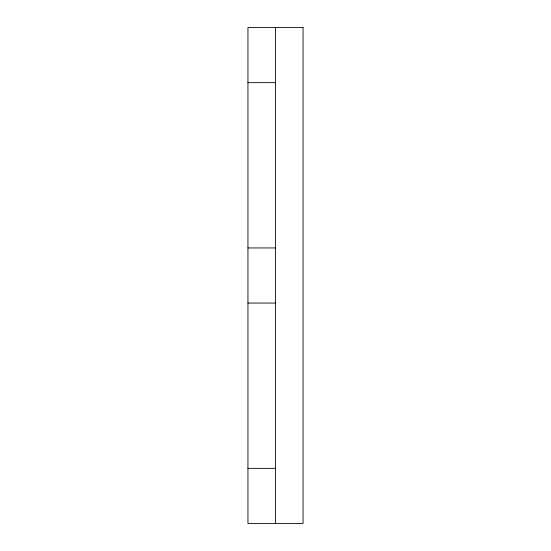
<?xml version="1.0" encoding="UTF-8"?>
<svg xmlns="http://www.w3.org/2000/svg" width="551" height="551" viewBox="0 0 551 551"><rect width="100%" height="100%" fill="white"/><g stroke="black" fill="none" stroke-linecap="round" stroke-linejoin="round"><path stroke-width="0.83" d="M247.95 82.65L275.5 82.65M247.95 247.95L275.5 247.95M247.95 303.05L275.5 303.05M247.95 468.35L275.5 468.35M275.5 27.55L275.5 523.45M303.05 27.55L247.95 27.55L247.95 523.45L303.05 523.45L303.05 27.55"/></g></svg>
